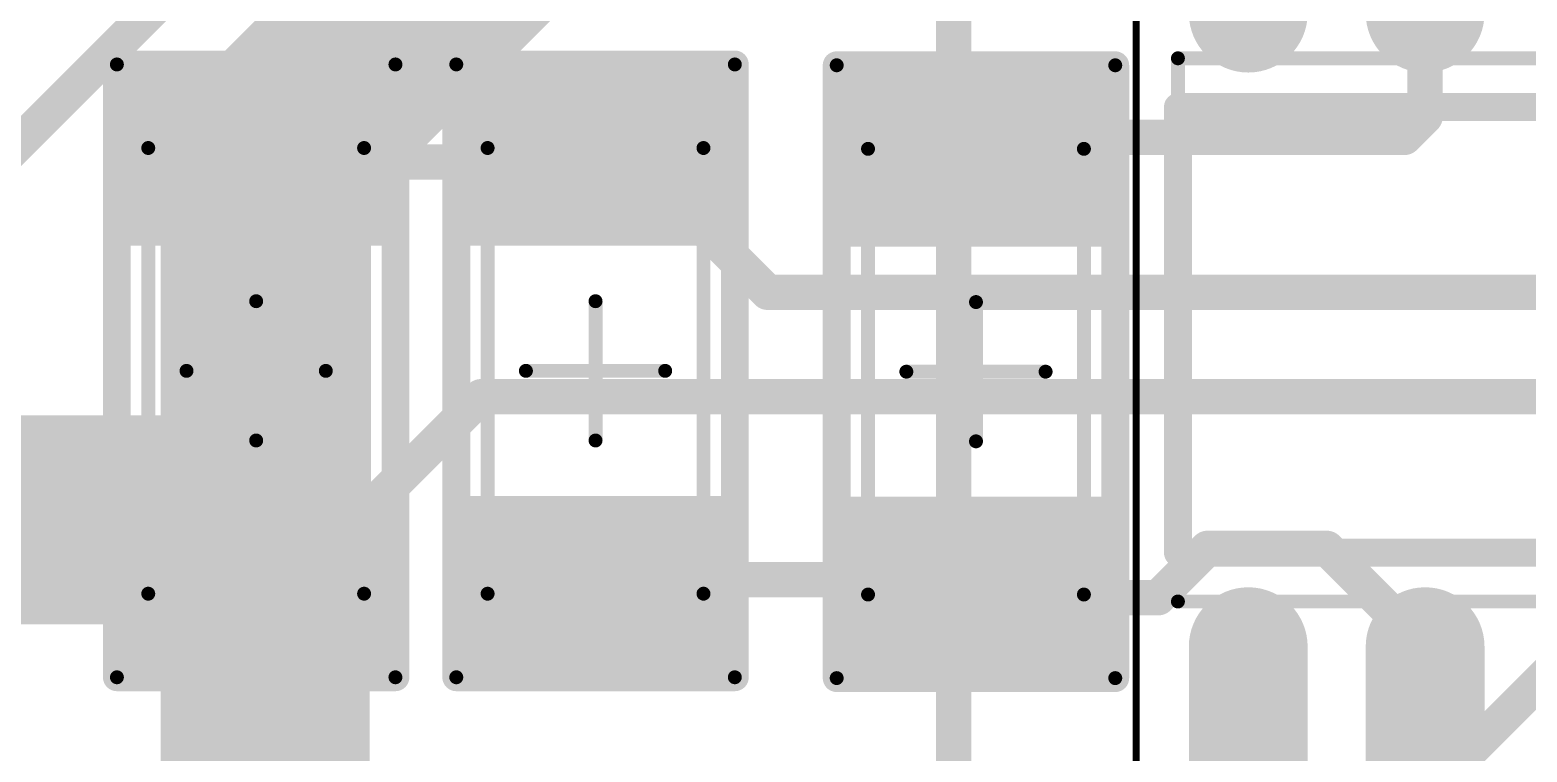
# Model space of a CAD drawing. Header units: inches. Extents: x 0 to 220, y 0 to 115.
# Drawn here: x 121.37 to 132.12, y 93.45 to 98.63 of the extents above; entities that cross this region are included whole.
import ezdxf

# ---------------------------------------------------------------- set-up
doc = ezdxf.new("R2010")
doc.units = ezdxf.units.IN
for name, color, linetype in [('Bottom Layer- Bottom', 5, 'Continuous'), ('Mechanical 13', 56, 'Continuous'), ('Mechanical 15', 56, 'Continuous'), ('Top Layer- Top', 1, 'Continuous'), ('Top Overlay- Top Silk', 2, 'Continuous'), ('Top Paste- Top Paste', 8, 'Continuous'), ('Top Solder- Top Mask', 216, 'Continuous')]:
    doc.layers.add(name, color=color, linetype=linetype)

# ---------------------------------------------------------------- blocks, each defined once
blk = doc.blocks.new('1206_112')
at = {"layer": 'Top Layer- Top'}
for points in [[(-1.99999219, -0.80000475), (-1.99999219, 0.7999945899999997), (-0.9999916500000001, 0.7999945900000001), (-0.9999916499999998, -0.8000047499999998)], [(0.9999916500000001, -0.7999945900000001), (0.9999916499999998, 0.8000047499999998), (1.99999219, 0.80000475), (1.99999219, -0.7999945899999997)]]:
    blk.add_hatch(color=7, dxfattribs=at).paths.add_polyline_path(points)
at = {"layer": 'Top Paste- Top Paste'}
for points in [[(-1.99999219, -0.80000475), (-1.99999219, 0.7999945899999997), (-0.9999916500000001, 0.7999945900000001), (-0.9999916499999998, -0.8000047499999998)], [(0.9999916500000001, -0.7999945900000001), (0.9999916499999998, 0.8000047499999998), (1.99999219, 0.80000475), (1.99999219, -0.7999945899999997)]]:
    blk.add_hatch(color=7, dxfattribs=at).paths.add_polyline_path(points)
at = {"layer": 'Top Solder- Top Mask'}
for points in [[(-2.10159219, -0.9016047500000002), (-2.10159219, 0.9015945899999999), (-0.8983916500000001, 0.90159459), (-0.8983916499999998, -0.9016047499999997)], [(0.8983916500000001, -0.90159459), (0.8983916499999998, 0.9016047499999997), (2.10159219, 0.9016047500000002), (2.10159219, -0.9015945899999999)]]:
    blk.add_hatch(color=7, dxfattribs=at).paths.add_polyline_path(points)
at = {"layer": 'Mechanical 13'}
for points in [[(-1.60000442, -0.77499972, 0.0999998, 0.0999998, 0), (-1.5999968, 0.77499972, 0.0999998, 0.0999998, 0)], [(1.60000188, 0.77499718, 0.0999998, 0.0999998, 0), (-1.5999968, 0.77499972, 0.0999998, 0.0999998, 0)], [(1.59999426, -0.77499972, 0.0999998, 0.0999998, 0), (1.60000188, 0.77499718, 0.0999998, 0.0999998, 0)], [(1.59999426, -0.77499972, 0.0999998, 0.0999998, 0), (-1.60000442, -0.77499972, 0.0999998, 0.0999998, 0)]]:
    blk.add_lwpolyline(points, format="xyseb", dxfattribs=at)
for points in [[(-1.62499548, 0.77499972, 0.0499999, 0.0499999, 1), (-1.57499812, 0.77499972, 0.0499999, 0.0499999, 1)], [(-1.62499548, 0.77499972, 0.0499999, 0.0499999, 1), (-1.57499812, 0.77499972, 0.0499999, 0.0499999, 1)], [(1.5750032, 0.77499718, 0.0499999, 0.0499999, 1), (1.62500056, 0.77499718, 0.0499999, 0.0499999, 1)], [(1.5750032, 0.77499718, 0.0499999, 0.0499999, 1), (1.62500056, 0.77499718, 0.0499999, 0.0499999, 1)], [(-1.6250031, -0.77499972, 0.0499999, 0.0499999, 1), (-1.57500574, -0.77499972, 0.0499999, 0.0499999, 1)], [(-1.6250031, -0.77499972, 0.0499999, 0.0499999, 1), (-1.57500574, -0.77499972, 0.0499999, 0.0499999, 1)], [(1.57499558, -0.77499972, 0.0499999, 0.0499999, 1), (1.62499294, -0.77499972, 0.0499999, 0.0499999, 1)], [(1.57499558, -0.77499972, 0.0499999, 0.0499999, 1), (1.62499294, -0.77499972, 0.0499999, 0.0499999, 1)]]:
    blk.add_lwpolyline(points, format="xyseb", close=True, dxfattribs=at)
at = {"layer": 'Mechanical 15'}
for points in [[(-2.20000068, -1.00000054, 0.0999998, 0.0999998, 0), (-2.19999814, 0.999998, 0.0999998, 0.0999998, 0)], [(-2.19999814, 0.999998, 0.0999998, 0.0999998, 0), (2.20000068, 1.00000054, 0.0999998, 0.0999998, 0)], [(2.19999814, -0.999998, 0.0999998, 0.0999998, 0), (2.20000068, 1.00000054, 0.0999998, 0.0999998, 0)], [(0, -0.49999646, 0.0999998, 0.0999998, 0), (2.54e-06, 0.49999646, 0.0999998, 0.0999998, 0)], [(0.49999646, 0, 0.0999998, 0.0999998, 0), (-0.49999646, 2.54e-06, 0.0999998, 0.0999998, 0)], [(-2.20000068, -1.00000054, 0.0999998, 0.0999998, 0), (2.19999814, -0.999998, 0.0999998, 0.0999998, 0)]]:
    blk.add_lwpolyline(points, format="xyseb", dxfattribs=at)
for points in [[(-2.22499682, 0.999998, 0.0499999, 0.0499999, 1), (-2.17499946, 0.999998, 0.0499999, 0.0499999, 1)], [(-2.22499682, 0.999998, 0.0499999, 0.0499999, 1), (-2.17499946, 0.999998, 0.0499999, 0.0499999, 1)], [(2.175002, 1.00000054, 0.0499999, 0.0499999, 1), (2.22499936, 1.00000054, 0.0499999, 0.0499999, 1)], [(2.175002, 1.00000054, 0.0499999, 0.0499999, 1), (2.22499936, 1.00000054, 0.0499999, 0.0499999, 1)], [(-0.02499614, 0.49999646, 0.0499999, 0.0499999, 1), (0.02500122, 0.49999646, 0.0499999, 0.0499999, 1)], [(-0.5249951399999999, 2.54e-06, 0.0499999, 0.0499999, 1), (-0.47499778, 2.54e-06, 0.0499999, 0.0499999, 1)], [(0.47499778, 0, 0.0499999, 0.0499999, 1), (0.5249951399999999, 0, 0.0499999, 0.0499999, 1)], [(-0.02499868, -0.49999646, 0.0499999, 0.0499999, 1), (0.02499868, -0.49999646, 0.0499999, 0.0499999, 1)], [(-2.22499936, -1.00000054, 0.0499999, 0.0499999, 1), (-2.175002, -1.00000054, 0.0499999, 0.0499999, 1)], [(-2.22499936, -1.00000054, 0.0499999, 0.0499999, 1), (-2.175002, -1.00000054, 0.0499999, 0.0499999, 1)], [(2.17499946, -0.999998, 0.0499999, 0.0499999, 1), (2.22499682, -0.999998, 0.0499999, 0.0499999, 1)], [(2.17499946, -0.999998, 0.0499999, 0.0499999, 1), (2.22499682, -0.999998, 0.0499999, 0.0499999, 1)]]:
    blk.add_lwpolyline(points, format="xyseb", close=True, dxfattribs=at)
at = {"layer": 'Top Overlay- Top Silk'}
for points in [[(-2.20000068, -1.00000054, 0.1999996, 0.1999996, 0), (-2.19999814, 0.999998, 0.1999996, 0.1999996, 0)], [(-2.19999814, 0.999998, 0.1999996, 0.1999996, 0), (2.20000068, 1.00000054, 0.1999996, 0.1999996, 0)], [(2.19999814, -0.999998, 0.1999996, 0.1999996, 0), (2.20000068, 1.00000054, 0.1999996, 0.1999996, 0)], [(-2.20000068, -1.00000054, 0.1999996, 0.1999996, 0), (2.19999814, -0.999998, 0.1999996, 0.1999996, 0)]]:
    blk.add_lwpolyline(points, format="xyseb", dxfattribs=at)
for points in [[(-2.24999804, 0.999998, 0.0999998, 0.0999998, 1), (-2.14999824, 0.999998, 0.0999998, 0.0999998, 1)], [(-2.24999804, 0.999998, 0.0999998, 0.0999998, 1), (-2.14999824, 0.999998, 0.0999998, 0.0999998, 1)], [(2.15000078, 1.00000054, 0.0999998, 0.0999998, 1), (2.25000058, 1.00000054, 0.0999998, 0.0999998, 1)], [(2.15000078, 1.00000054, 0.0999998, 0.0999998, 1), (2.25000058, 1.00000054, 0.0999998, 0.0999998, 1)], [(-2.25000058, -1.00000054, 0.0999998, 0.0999998, 1), (-2.15000078, -1.00000054, 0.0999998, 0.0999998, 1)], [(-2.25000058, -1.00000054, 0.0999998, 0.0999998, 1), (-2.15000078, -1.00000054, 0.0999998, 0.0999998, 1)], [(2.14999824, -0.999998, 0.0999998, 0.0999998, 1), (2.24999804, -0.999998, 0.0999998, 0.0999998, 1)], [(2.14999824, -0.999998, 0.0999998, 0.0999998, 1), (2.24999804, -0.999998, 0.0999998, 0.0999998, 1)]]:
    blk.add_lwpolyline(points, format="xyseb", close=True, dxfattribs=at)
blk = doc.blocks.new('1206_113')
at = {"layer": 'Top Layer- Top'}
for points in [[(-1.99999981, -0.7999996699999999), (-1.99999981, 0.7999996699999999), (-0.9999992699999999, 0.7999996699999999), (-0.9999992699999999, -0.7999996699999999)], [(0.9999992699999999, -0.7999996699999999), (0.9999992699999999, 0.7999996699999999), (1.99999981, 0.7999996699999999), (1.99999981, -0.7999996699999999)]]:
    blk.add_hatch(color=7, dxfattribs=at).paths.add_polyline_path(points)
at = {"layer": 'Top Paste- Top Paste'}
for points in [[(-1.99999981, -0.7999996699999999), (-1.99999981, 0.7999996699999999), (-0.9999992699999999, 0.7999996699999999), (-0.9999992699999999, -0.7999996699999999)], [(0.9999992699999999, -0.7999996699999999), (0.9999992699999999, 0.7999996699999999), (1.99999981, 0.7999996699999999), (1.99999981, -0.7999996699999999)]]:
    blk.add_hatch(color=7, dxfattribs=at).paths.add_polyline_path(points)
at = {"layer": 'Top Solder- Top Mask'}
for points in [[(-2.10159981, -0.90159967), (-2.10159981, 0.90159967), (-0.89839927, 0.90159967), (-0.89839927, -0.90159967)], [(0.89839927, -0.90159967), (0.89839927, 0.90159967), (2.10159981, 0.90159967), (2.10159981, -0.90159967)]]:
    blk.add_hatch(color=7, dxfattribs=at).paths.add_polyline_path(points)
at = {"layer": 'Mechanical 13'}
for points in [[(-1.60000188, 0.77499972, 0.0999998, 0.0999998, 0), (-1.60000188, -0.77499972, 0.0999998, 0.0999998, 0)], [(-1.60000188, 0.77499972, 0.0999998, 0.0999998, 0), (1.59999934, 0.77499972, 0.0999998, 0.0999998, 0)], [(1.59999934, 0.77499972, 0.0999998, 0.0999998, 0), (1.59999934, -0.77499972, 0.0999998, 0.0999998, 0)], [(-1.60000188, -0.77499972, 0.0999998, 0.0999998, 0), (1.59999934, -0.77499972, 0.0999998, 0.0999998, 0)]]:
    blk.add_lwpolyline(points, format="xyseb", dxfattribs=at)
for points in [[(-1.62500056, 0.77499972, 0.0499999, 0.0499999, 1), (-1.5750032, 0.77499972, 0.0499999, 0.0499999, 1)], [(-1.62500056, 0.77499972, 0.0499999, 0.0499999, 1), (-1.5750032, 0.77499972, 0.0499999, 0.0499999, 1)], [(1.57500066, 0.77499972, 0.0499999, 0.0499999, 1), (1.62499802, 0.77499972, 0.0499999, 0.0499999, 1)], [(1.57500066, 0.77499972, 0.0499999, 0.0499999, 1), (1.62499802, 0.77499972, 0.0499999, 0.0499999, 1)], [(-1.62500056, -0.77499972, 0.0499999, 0.0499999, 1), (-1.5750032, -0.77499972, 0.0499999, 0.0499999, 1)], [(-1.62500056, -0.77499972, 0.0499999, 0.0499999, 1), (-1.5750032, -0.77499972, 0.0499999, 0.0499999, 1)], [(1.57500066, -0.77499972, 0.0499999, 0.0499999, 1), (1.62499802, -0.77499972, 0.0499999, 0.0499999, 1)], [(1.57500066, -0.77499972, 0.0499999, 0.0499999, 1), (1.62499802, -0.77499972, 0.0499999, 0.0499999, 1)]]:
    blk.add_lwpolyline(points, format="xyseb", close=True, dxfattribs=at)
at = {"layer": 'Mechanical 15'}
for points in [[(-2.20000068, 1.00000054, 0.0999998, 0.0999998, 0), (2.20000068, 1.00000054, 0.0999998, 0.0999998, 0)], [(-2.20000068, 1.00000054, 0.0999998, 0.0999998, 0), (-2.20000068, -1.00000054, 0.0999998, 0.0999998, 0)], [(2.20000068, 1.00000054, 0.0999998, 0.0999998, 0), (2.20000068, -1.00000054, 0.0999998, 0.0999998, 0)], [(0, 0.499999, 0.0999998, 0.0999998, 0), (0, -0.50000154, 0.0999998, 0.0999998, 0)], [(-0.499999, 0, 0.0999998, 0.0999998, 0), (0.50000154, 0, 0.0999998, 0.0999998, 0)], [(-2.20000068, -1.00000054, 0.0999998, 0.0999998, 0), (2.20000068, -1.00000054, 0.0999998, 0.0999998, 0)]]:
    blk.add_lwpolyline(points, format="xyseb", dxfattribs=at)
for points in [[(-2.22499936, 1.00000054, 0.0499999, 0.0499999, 1), (-2.175002, 1.00000054, 0.0499999, 0.0499999, 1)], [(-2.22499936, 1.00000054, 0.0499999, 0.0499999, 1), (-2.175002, 1.00000054, 0.0499999, 0.0499999, 1)], [(2.175002, 1.00000054, 0.0499999, 0.0499999, 1), (2.22499936, 1.00000054, 0.0499999, 0.0499999, 1)], [(2.175002, 1.00000054, 0.0499999, 0.0499999, 1), (2.22499936, 1.00000054, 0.0499999, 0.0499999, 1)], [(-0.02499868, 0.499999, 0.0499999, 0.0499999, 1), (0.02499868, 0.499999, 0.0499999, 0.0499999, 1)], [(-0.5249976799999999, 0, 0.0499999, 0.0499999, 1), (-0.47500032, 0, 0.0499999, 0.0499999, 1)], [(0.47500286, 0, 0.0499999, 0.0499999, 1), (0.52500022, 0, 0.0499999, 0.0499999, 1)], [(-0.02499868, -0.50000154, 0.0499999, 0.0499999, 1), (0.02499868, -0.50000154, 0.0499999, 0.0499999, 1)], [(-2.22499936, -1.00000054, 0.0499999, 0.0499999, 1), (-2.175002, -1.00000054, 0.0499999, 0.0499999, 1)], [(-2.22499936, -1.00000054, 0.0499999, 0.0499999, 1), (-2.175002, -1.00000054, 0.0499999, 0.0499999, 1)], [(2.175002, -1.00000054, 0.0499999, 0.0499999, 1), (2.22499936, -1.00000054, 0.0499999, 0.0499999, 1)], [(2.175002, -1.00000054, 0.0499999, 0.0499999, 1), (2.22499936, -1.00000054, 0.0499999, 0.0499999, 1)]]:
    blk.add_lwpolyline(points, format="xyseb", close=True, dxfattribs=at)
at = {"layer": 'Top Overlay- Top Silk'}
for points in [[(-2.20000068, 1.00000054, 0.1999996, 0.1999996, 0), (-2.20000068, -1.00000054, 0.1999996, 0.1999996, 0)], [(-2.20000068, 1.00000054, 0.1999996, 0.1999996, 0), (2.20000068, 1.00000054, 0.1999996, 0.1999996, 0)], [(2.20000068, 1.00000054, 0.1999996, 0.1999996, 0), (2.20000068, -1.00000054, 0.1999996, 0.1999996, 0)], [(-2.20000068, -1.00000054, 0.1999996, 0.1999996, 0), (2.20000068, -1.00000054, 0.1999996, 0.1999996, 0)]]:
    blk.add_lwpolyline(points, format="xyseb", dxfattribs=at)
for points in [[(-2.25000058, 1.00000054, 0.0999998, 0.0999998, 1), (-2.15000078, 1.00000054, 0.0999998, 0.0999998, 1)], [(-2.25000058, 1.00000054, 0.0999998, 0.0999998, 1), (-2.15000078, 1.00000054, 0.0999998, 0.0999998, 1)], [(2.15000078, 1.00000054, 0.0999998, 0.0999998, 1), (2.25000058, 1.00000054, 0.0999998, 0.0999998, 1)], [(2.15000078, 1.00000054, 0.0999998, 0.0999998, 1), (2.25000058, 1.00000054, 0.0999998, 0.0999998, 1)], [(-2.25000058, -1.00000054, 0.0999998, 0.0999998, 1), (-2.15000078, -1.00000054, 0.0999998, 0.0999998, 1)], [(-2.25000058, -1.00000054, 0.0999998, 0.0999998, 1), (-2.15000078, -1.00000054, 0.0999998, 0.0999998, 1)], [(2.15000078, -1.00000054, 0.0999998, 0.0999998, 1), (2.25000058, -1.00000054, 0.0999998, 0.0999998, 1)], [(2.15000078, -1.00000054, 0.0999998, 0.0999998, 1), (2.25000058, -1.00000054, 0.0999998, 0.0999998, 1)]]:
    blk.add_lwpolyline(points, format="xyseb", close=True, dxfattribs=at)
blk = doc.blocks.new('1206_114')
at = {"layer": 'Top Layer- Top'}
for points in [[(-1.99999219, -0.80000475), (-1.99999219, 0.7999945899999997), (-0.9999916500000001, 0.7999945900000001), (-0.9999916499999998, -0.8000047499999998)], [(0.9999916500000001, -0.7999945900000001), (0.9999916499999998, 0.8000047499999998), (1.99999219, 0.80000475), (1.99999219, -0.7999945899999997)]]:
    blk.add_hatch(color=7, dxfattribs=at).paths.add_polyline_path(points)
at = {"layer": 'Top Paste- Top Paste'}
for points in [[(-1.99999219, -0.80000475), (-1.99999219, 0.7999945899999997), (-0.9999916500000001, 0.7999945900000001), (-0.9999916499999998, -0.8000047499999998)], [(0.9999916500000001, -0.7999945900000001), (0.9999916499999998, 0.8000047499999998), (1.99999219, 0.80000475), (1.99999219, -0.7999945899999997)]]:
    blk.add_hatch(color=7, dxfattribs=at).paths.add_polyline_path(points)
at = {"layer": 'Top Solder- Top Mask'}
for points in [[(-2.10159219, -0.9016047500000002), (-2.10159219, 0.9015945899999999), (-0.8983916500000001, 0.90159459), (-0.8983916499999998, -0.9016047499999997)], [(0.8983916500000001, -0.90159459), (0.8983916499999998, 0.9016047499999997), (2.10159219, 0.9016047500000002), (2.10159219, -0.9015945899999999)]]:
    blk.add_hatch(color=7, dxfattribs=at).paths.add_polyline_path(points)
at = {"layer": 'Mechanical 13'}
for points in [[(-1.60000442, -0.77499972, 0.0999998, 0.0999998, 0), (-1.5999968, 0.77499972, 0.0999998, 0.0999998, 0)], [(1.60000188, 0.77499718, 0.0999998, 0.0999998, 0), (-1.5999968, 0.77499972, 0.0999998, 0.0999998, 0)], [(1.59999426, -0.77499972, 0.0999998, 0.0999998, 0), (1.60000188, 0.77499718, 0.0999998, 0.0999998, 0)], [(1.59999426, -0.77499972, 0.0999998, 0.0999998, 0), (-1.60000442, -0.77499972, 0.0999998, 0.0999998, 0)]]:
    blk.add_lwpolyline(points, format="xyseb", dxfattribs=at)
for points in [[(-1.62499548, 0.77499972, 0.0499999, 0.0499999, 1), (-1.57499812, 0.77499972, 0.0499999, 0.0499999, 1)], [(-1.62499548, 0.77499972, 0.0499999, 0.0499999, 1), (-1.57499812, 0.77499972, 0.0499999, 0.0499999, 1)], [(1.5750032, 0.77499718, 0.0499999, 0.0499999, 1), (1.62500056, 0.77499718, 0.0499999, 0.0499999, 1)], [(1.5750032, 0.77499718, 0.0499999, 0.0499999, 1), (1.62500056, 0.77499718, 0.0499999, 0.0499999, 1)], [(-1.6250031, -0.77499972, 0.0499999, 0.0499999, 1), (-1.57500574, -0.77499972, 0.0499999, 0.0499999, 1)], [(-1.6250031, -0.77499972, 0.0499999, 0.0499999, 1), (-1.57500574, -0.77499972, 0.0499999, 0.0499999, 1)], [(1.57499558, -0.77499972, 0.0499999, 0.0499999, 1), (1.62499294, -0.77499972, 0.0499999, 0.0499999, 1)], [(1.57499558, -0.77499972, 0.0499999, 0.0499999, 1), (1.62499294, -0.77499972, 0.0499999, 0.0499999, 1)]]:
    blk.add_lwpolyline(points, format="xyseb", close=True, dxfattribs=at)
at = {"layer": 'Mechanical 15'}
for points in [[(-2.20000068, -1.00000054, 0.0999998, 0.0999998, 0), (-2.19999814, 0.999998, 0.0999998, 0.0999998, 0)], [(-2.19999814, 0.999998, 0.0999998, 0.0999998, 0), (2.20000068, 1.00000054, 0.0999998, 0.0999998, 0)], [(2.19999814, -0.999998, 0.0999998, 0.0999998, 0), (2.20000068, 1.00000054, 0.0999998, 0.0999998, 0)], [(0, -0.49999646, 0.0999998, 0.0999998, 0), (2.54e-06, 0.49999646, 0.0999998, 0.0999998, 0)], [(0.49999646, 0, 0.0999998, 0.0999998, 0), (-0.49999646, 2.54e-06, 0.0999998, 0.0999998, 0)], [(-2.20000068, -1.00000054, 0.0999998, 0.0999998, 0), (2.19999814, -0.999998, 0.0999998, 0.0999998, 0)]]:
    blk.add_lwpolyline(points, format="xyseb", dxfattribs=at)
for points in [[(-2.22499682, 0.999998, 0.0499999, 0.0499999, 1), (-2.17499946, 0.999998, 0.0499999, 0.0499999, 1)], [(-2.22499682, 0.999998, 0.0499999, 0.0499999, 1), (-2.17499946, 0.999998, 0.0499999, 0.0499999, 1)], [(2.175002, 1.00000054, 0.0499999, 0.0499999, 1), (2.22499936, 1.00000054, 0.0499999, 0.0499999, 1)], [(2.175002, 1.00000054, 0.0499999, 0.0499999, 1), (2.22499936, 1.00000054, 0.0499999, 0.0499999, 1)], [(-0.02499614, 0.49999646, 0.0499999, 0.0499999, 1), (0.02500122, 0.49999646, 0.0499999, 0.0499999, 1)], [(-0.5249951399999999, 2.54e-06, 0.0499999, 0.0499999, 1), (-0.47499778, 2.54e-06, 0.0499999, 0.0499999, 1)], [(0.47499778, 0, 0.0499999, 0.0499999, 1), (0.5249951399999999, 0, 0.0499999, 0.0499999, 1)], [(-0.02499868, -0.49999646, 0.0499999, 0.0499999, 1), (0.02499868, -0.49999646, 0.0499999, 0.0499999, 1)], [(-2.22499936, -1.00000054, 0.0499999, 0.0499999, 1), (-2.175002, -1.00000054, 0.0499999, 0.0499999, 1)], [(-2.22499936, -1.00000054, 0.0499999, 0.0499999, 1), (-2.175002, -1.00000054, 0.0499999, 0.0499999, 1)], [(2.17499946, -0.999998, 0.0499999, 0.0499999, 1), (2.22499682, -0.999998, 0.0499999, 0.0499999, 1)], [(2.17499946, -0.999998, 0.0499999, 0.0499999, 1), (2.22499682, -0.999998, 0.0499999, 0.0499999, 1)]]:
    blk.add_lwpolyline(points, format="xyseb", close=True, dxfattribs=at)
at = {"layer": 'Top Overlay- Top Silk'}
for points in [[(-2.20000068, -1.00000054, 0.1999996, 0.1999996, 0), (-2.19999814, 0.999998, 0.1999996, 0.1999996, 0)], [(-2.19999814, 0.999998, 0.1999996, 0.1999996, 0), (2.20000068, 1.00000054, 0.1999996, 0.1999996, 0)], [(2.19999814, -0.999998, 0.1999996, 0.1999996, 0), (2.20000068, 1.00000054, 0.1999996, 0.1999996, 0)], [(-2.20000068, -1.00000054, 0.1999996, 0.1999996, 0), (2.19999814, -0.999998, 0.1999996, 0.1999996, 0)]]:
    blk.add_lwpolyline(points, format="xyseb", dxfattribs=at)
for points in [[(-2.24999804, 0.999998, 0.0999998, 0.0999998, 1), (-2.14999824, 0.999998, 0.0999998, 0.0999998, 1)], [(-2.24999804, 0.999998, 0.0999998, 0.0999998, 1), (-2.14999824, 0.999998, 0.0999998, 0.0999998, 1)], [(2.15000078, 1.00000054, 0.0999998, 0.0999998, 1), (2.25000058, 1.00000054, 0.0999998, 0.0999998, 1)], [(2.15000078, 1.00000054, 0.0999998, 0.0999998, 1), (2.25000058, 1.00000054, 0.0999998, 0.0999998, 1)], [(-2.25000058, -1.00000054, 0.0999998, 0.0999998, 1), (-2.15000078, -1.00000054, 0.0999998, 0.0999998, 1)], [(-2.25000058, -1.00000054, 0.0999998, 0.0999998, 1), (-2.15000078, -1.00000054, 0.0999998, 0.0999998, 1)], [(2.14999824, -0.999998, 0.0999998, 0.0999998, 1), (2.24999804, -0.999998, 0.0999998, 0.0999998, 1)], [(2.14999824, -0.999998, 0.0999998, 0.0999998, 1), (2.24999804, -0.999998, 0.0999998, 0.0999998, 1)]]:
    blk.add_lwpolyline(points, format="xyseb", close=True, dxfattribs=at)
blk = doc.blocks.new('16_SOIC_162')
at = {"layer": 'Top Layer- Top'}
blk.add_hatch(color=7, dxfattribs=at).paths.add_polyline_path([(-3.47450156, 4.770000619999999), (-1.9495008, 4.770000619999999), (-1.9495008, 4.11999938), (-3.47450156, 4.11999938)])
h = blk.add_hatch(color=7, dxfattribs=at)
edge = h.paths.add_edge_path()
edge.add_arc((2.27450142, 4.444999999999999), 0.32500062, 90, 270)
edge.add_line((2.27450142, 4.11999938), (3.14950094, 4.11999938))
edge.add_arc((3.14950094, 4.444999999999999), 0.32500062, 270, 450)
edge.add_line((3.14950094, 4.770000619999999), (2.27450142, 4.770000619999999))
h = blk.add_hatch(color=7, dxfattribs=at)
edge = h.paths.add_edge_path()
edge.add_arc((-3.14950348, 3.175), 0.32500062, 90, 270)
edge.add_line((-3.14950348, 2.84999938), (-2.27450396, 2.84999938))
edge.add_arc((-2.27450396, 3.175), 0.32500062, 270, 450)
edge.add_line((-2.27450396, 3.50000062), (-3.14950348, 3.50000062))
h = blk.add_hatch(color=7, dxfattribs=at)
edge = h.paths.add_edge_path()
edge.add_arc((2.27449634, 3.17499746), 0.32500062, 90, 270)
edge.add_line((2.27449634, 2.84999684), (3.14949586, 2.84999684))
edge.add_arc((3.14949586, 3.17499746), 0.32500062, 270, 450)
edge.add_line((3.14949586, 3.49999808), (2.27449634, 3.49999808))
h = blk.add_hatch(color=7, dxfattribs=at)
edge = h.paths.add_edge_path()
edge.add_arc((-3.14949586, 1.90500254), 0.32500062, 90, 270)
edge.add_line((-3.14949586, 1.58000192), (-2.27449634, 1.58000192))
edge.add_arc((-2.27449634, 1.90500254), 0.32500062, 270, 450)
edge.add_line((-2.27449634, 2.23000316), (-3.14949586, 2.23000316))
h = blk.add_hatch(color=7, dxfattribs=at)
edge = h.paths.add_edge_path()
edge.add_arc((2.27449888, 1.90498476), 0.32500062, 90, 270)
edge.add_line((2.27449888, 1.57998414), (3.1494984, 1.57998414))
edge.add_arc((3.1494984, 1.90498476), 0.32500062, 270, 450)
edge.add_line((3.1494984, 2.22998538), (2.27449888, 2.22998538))
h = blk.add_hatch(color=7, dxfattribs=at)
edge = h.paths.add_edge_path()
edge.add_arc((-3.14950094, 0.635), 0.32500062, 90, 270)
edge.add_line((-3.14950094, 0.30999938), (-2.27450142, 0.30999938))
edge.add_arc((-2.27450142, 0.635), 0.32500062, 270, 450)
edge.add_line((-2.27450142, 0.9600006199999999), (-3.14950094, 0.9600006199999999))
h = blk.add_hatch(color=7, dxfattribs=at)
edge = h.paths.add_edge_path()
edge.add_arc((2.27450142, 0.635), 0.32500062, 90, 270)
edge.add_line((2.27450142, 0.30999938), (3.14950094, 0.30999938))
edge.add_arc((3.14950094, 0.635), 0.32500062, 270, 450)
edge.add_line((3.14950094, 0.9600006199999999), (2.27450142, 0.9600006199999999))
h = blk.add_hatch(color=7, dxfattribs=at)
edge = h.paths.add_edge_path()
edge.add_arc((-3.14950094, -0.635), 0.32500062, 90, 270)
edge.add_line((-3.14950094, -0.9600006199999999), (-2.27450142, -0.9600006199999999))
edge.add_arc((-2.27450142, -0.635), 0.32500062, 270, 450)
edge.add_line((-2.27450142, -0.30999938), (-3.14950094, -0.30999938))
h = blk.add_hatch(color=7, dxfattribs=at)
edge = h.paths.add_edge_path()
edge.add_arc((2.27450142, -0.635), 0.32500062, 90, 270)
edge.add_line((2.27450142, -0.9600006199999999), (3.14950094, -0.9600006199999999))
edge.add_arc((3.14950094, -0.635), 0.32500062, 270, 450)
edge.add_line((3.14950094, -0.30999938), (2.27450142, -0.30999938))
h = blk.add_hatch(color=7, dxfattribs=at)
edge = h.paths.add_edge_path()
edge.add_arc((-3.1494984, -1.90498476), 0.32500062, 90, 270)
edge.add_line((-3.1494984, -2.22998538), (-2.27449888, -2.22998538))
edge.add_arc((-2.27449888, -1.90498476), 0.32500062, 270, 450)
edge.add_line((-2.27449888, -1.57998414), (-3.1494984, -1.57998414))
h = blk.add_hatch(color=7, dxfattribs=at)
edge = h.paths.add_edge_path()
edge.add_arc((2.27449634, -1.90500254), 0.32500062, 90, 270)
edge.add_line((2.27449634, -2.23000316), (3.14949586, -2.23000316))
edge.add_arc((3.14949586, -1.90500254), 0.32500062, 270, 450)
edge.add_line((3.14949586, -1.58000192), (2.27449634, -1.58000192))
h = blk.add_hatch(color=7, dxfattribs=at)
edge = h.paths.add_edge_path()
edge.add_arc((-3.14949586, -3.17499746), 0.32500062, 90, 270)
edge.add_line((-3.14949586, -3.49999808), (-2.27449634, -3.49999808))
edge.add_arc((-2.27449634, -3.17499746), 0.32500062, 270, 450)
edge.add_line((-2.27449634, -2.84999684), (-3.14949586, -2.84999684))
h = blk.add_hatch(color=7, dxfattribs=at)
edge = h.paths.add_edge_path()
edge.add_arc((2.27450396, -3.175), 0.32500062, 90, 270)
edge.add_line((2.27450396, -3.50000062), (3.14950348, -3.50000062))
edge.add_arc((3.14950348, -3.175), 0.32500062, 270, 450)
edge.add_line((3.14950348, -2.84999938), (2.27450396, -2.84999938))
h = blk.add_hatch(color=7, dxfattribs=at)
edge = h.paths.add_edge_path()
edge.add_arc((-3.14950094, -4.444999999999999), 0.32500062, 90, 270)
edge.add_line((-3.14950094, -4.770000619999999), (-2.27450142, -4.770000619999999))
edge.add_arc((-2.27450142, -4.444999999999999), 0.32500062, 270, 450)
edge.add_line((-2.27450142, -4.11999938), (-3.14950094, -4.11999938))
h = blk.add_hatch(color=7, dxfattribs=at)
edge = h.paths.add_edge_path()
edge.add_arc((2.27450142, -4.444999999999999), 0.32500062, 90, 270)
edge.add_line((2.27450142, -4.770000619999999), (3.14950094, -4.770000619999999))
edge.add_arc((3.14950094, -4.444999999999999), 0.32500062, 270, 450)
edge.add_line((3.14950094, -4.11999938), (2.27450142, -4.11999938))
at = {"layer": 'Top Overlay- Top Silk'}
blk.add_hatch(color=2, dxfattribs=at).paths.add_polyline_path([(-1.56003498, 4.85997758), (-1.56001466, 4.13999934), (-0.8399907, 4.86000806)])
at = {"layer": 'Top Paste- Top Paste'}
blk.add_hatch(color=7, dxfattribs=at).paths.add_polyline_path([(-3.47450156, 4.770000619999999), (-1.9495008, 4.770000619999999), (-1.9495008, 4.11999938), (-3.47450156, 4.11999938)])
h = blk.add_hatch(color=7, dxfattribs=at)
edge = h.paths.add_edge_path()
edge.add_arc((2.27450142, 4.444999999999999), 0.32500062, 90, 270)
edge.add_line((2.27450142, 4.11999938), (3.14950094, 4.11999938))
edge.add_arc((3.14950094, 4.444999999999999), 0.32500062, 270, 450)
edge.add_line((3.14950094, 4.770000619999999), (2.27450142, 4.770000619999999))
h = blk.add_hatch(color=7, dxfattribs=at)
edge = h.paths.add_edge_path()
edge.add_arc((-3.14950348, 3.175), 0.32500062, 90, 270)
edge.add_line((-3.14950348, 2.84999938), (-2.27450396, 2.84999938))
edge.add_arc((-2.27450396, 3.175), 0.32500062, 270, 450)
edge.add_line((-2.27450396, 3.50000062), (-3.14950348, 3.50000062))
h = blk.add_hatch(color=7, dxfattribs=at)
edge = h.paths.add_edge_path()
edge.add_arc((2.27449634, 3.17499746), 0.32500062, 90, 270)
edge.add_line((2.27449634, 2.84999684), (3.14949586, 2.84999684))
edge.add_arc((3.14949586, 3.17499746), 0.32500062, 270, 450)
edge.add_line((3.14949586, 3.49999808), (2.27449634, 3.49999808))
h = blk.add_hatch(color=7, dxfattribs=at)
edge = h.paths.add_edge_path()
edge.add_arc((-3.14949586, 1.90500254), 0.32500062, 90, 270)
edge.add_line((-3.14949586, 1.58000192), (-2.27449634, 1.58000192))
edge.add_arc((-2.27449634, 1.90500254), 0.32500062, 270, 450)
edge.add_line((-2.27449634, 2.23000316), (-3.14949586, 2.23000316))
h = blk.add_hatch(color=7, dxfattribs=at)
edge = h.paths.add_edge_path()
edge.add_arc((2.27449888, 1.90498476), 0.32500062, 90, 270)
edge.add_line((2.27449888, 1.57998414), (3.1494984, 1.57998414))
edge.add_arc((3.1494984, 1.90498476), 0.32500062, 270, 450)
edge.add_line((3.1494984, 2.22998538), (2.27449888, 2.22998538))
h = blk.add_hatch(color=7, dxfattribs=at)
edge = h.paths.add_edge_path()
edge.add_arc((-3.14950094, 0.635), 0.32500062, 90, 270)
edge.add_line((-3.14950094, 0.30999938), (-2.27450142, 0.30999938))
edge.add_arc((-2.27450142, 0.635), 0.32500062, 270, 450)
edge.add_line((-2.27450142, 0.9600006199999999), (-3.14950094, 0.9600006199999999))
h = blk.add_hatch(color=7, dxfattribs=at)
edge = h.paths.add_edge_path()
edge.add_arc((2.27450142, 0.635), 0.32500062, 90, 270)
edge.add_line((2.27450142, 0.30999938), (3.14950094, 0.30999938))
edge.add_arc((3.14950094, 0.635), 0.32500062, 270, 450)
edge.add_line((3.14950094, 0.9600006199999999), (2.27450142, 0.9600006199999999))
h = blk.add_hatch(color=7, dxfattribs=at)
edge = h.paths.add_edge_path()
edge.add_arc((-3.14950094, -0.635), 0.32500062, 90, 270)
edge.add_line((-3.14950094, -0.9600006199999999), (-2.27450142, -0.9600006199999999))
edge.add_arc((-2.27450142, -0.635), 0.32500062, 270, 450)
edge.add_line((-2.27450142, -0.30999938), (-3.14950094, -0.30999938))
h = blk.add_hatch(color=7, dxfattribs=at)
edge = h.paths.add_edge_path()
edge.add_arc((2.27450142, -0.635), 0.32500062, 90, 270)
edge.add_line((2.27450142, -0.9600006199999999), (3.14950094, -0.9600006199999999))
edge.add_arc((3.14950094, -0.635), 0.32500062, 270, 450)
edge.add_line((3.14950094, -0.30999938), (2.27450142, -0.30999938))
h = blk.add_hatch(color=7, dxfattribs=at)
edge = h.paths.add_edge_path()
edge.add_arc((-3.1494984, -1.90498476), 0.32500062, 90, 270)
edge.add_line((-3.1494984, -2.22998538), (-2.27449888, -2.22998538))
edge.add_arc((-2.27449888, -1.90498476), 0.32500062, 270, 450)
edge.add_line((-2.27449888, -1.57998414), (-3.1494984, -1.57998414))
h = blk.add_hatch(color=7, dxfattribs=at)
edge = h.paths.add_edge_path()
edge.add_arc((2.27449634, -1.90500254), 0.32500062, 90, 270)
edge.add_line((2.27449634, -2.23000316), (3.14949586, -2.23000316))
edge.add_arc((3.14949586, -1.90500254), 0.32500062, 270, 450)
edge.add_line((3.14949586, -1.58000192), (2.27449634, -1.58000192))
h = blk.add_hatch(color=7, dxfattribs=at)
edge = h.paths.add_edge_path()
edge.add_arc((-3.14949586, -3.17499746), 0.32500062, 90, 270)
edge.add_line((-3.14949586, -3.49999808), (-2.27449634, -3.49999808))
edge.add_arc((-2.27449634, -3.17499746), 0.32500062, 270, 450)
edge.add_line((-2.27449634, -2.84999684), (-3.14949586, -2.84999684))
h = blk.add_hatch(color=7, dxfattribs=at)
edge = h.paths.add_edge_path()
edge.add_arc((2.27450396, -3.175), 0.32500062, 90, 270)
edge.add_line((2.27450396, -3.50000062), (3.14950348, -3.50000062))
edge.add_arc((3.14950348, -3.175), 0.32500062, 270, 450)
edge.add_line((3.14950348, -2.84999938), (2.27450396, -2.84999938))
h = blk.add_hatch(color=7, dxfattribs=at)
edge = h.paths.add_edge_path()
edge.add_arc((-3.14950094, -4.444999999999999), 0.32500062, 90, 270)
edge.add_line((-3.14950094, -4.770000619999999), (-2.27450142, -4.770000619999999))
edge.add_arc((-2.27450142, -4.444999999999999), 0.32500062, 270, 450)
edge.add_line((-2.27450142, -4.11999938), (-3.14950094, -4.11999938))
h = blk.add_hatch(color=7, dxfattribs=at)
edge = h.paths.add_edge_path()
edge.add_arc((2.27450142, -4.444999999999999), 0.32500062, 90, 270)
edge.add_line((2.27450142, -4.770000619999999), (3.14950094, -4.770000619999999))
edge.add_arc((3.14950094, -4.444999999999999), 0.32500062, 270, 450)
edge.add_line((3.14950094, -4.11999938), (2.27450142, -4.11999938))
at = {"layer": 'Top Solder- Top Mask'}
blk.add_hatch(color=7, dxfattribs=at).paths.add_polyline_path([(-3.57610156, 4.87160062), (-1.8479008, 4.87160062), (-1.8479008, 4.01839938), (-3.57610156, 4.01839938)])
h = blk.add_hatch(color=7, dxfattribs=at)
edge = h.paths.add_edge_path()
edge.add_arc((2.27450142, 4.444999999999999), 0.4266006199999999, 90, 270)
edge.add_line((2.27450142, 4.01839938), (3.14950094, 4.01839938))
edge.add_arc((3.14950094, 4.444999999999999), 0.4266006199999999, 270, 450)
edge.add_line((3.14950094, 4.87160062), (2.27450142, 4.87160062))
h = blk.add_hatch(color=7, dxfattribs=at)
edge = h.paths.add_edge_path()
edge.add_arc((-3.14950348, 3.175), 0.4266006199999999, 90, 270)
edge.add_line((-3.14950348, 2.74839938), (-2.27450396, 2.74839938))
edge.add_arc((-2.27450396, 3.175), 0.4266006199999999, 270, 450)
edge.add_line((-2.27450396, 3.60160062), (-3.14950348, 3.60160062))
h = blk.add_hatch(color=7, dxfattribs=at)
edge = h.paths.add_edge_path()
edge.add_arc((2.27449634, 3.17499746), 0.4266006199999999, 90, 270)
edge.add_line((2.27449634, 2.74839684), (3.14949586, 2.74839684))
edge.add_arc((3.14949586, 3.17499746), 0.4266006199999999, 270, 450)
edge.add_line((3.14949586, 3.60159808), (2.27449634, 3.60159808))
h = blk.add_hatch(color=7, dxfattribs=at)
edge = h.paths.add_edge_path()
edge.add_arc((-3.14949586, 1.90500254), 0.4266006199999999, 90, 270)
edge.add_line((-3.14949586, 1.47840192), (-2.27449634, 1.47840192))
edge.add_arc((-2.27449634, 1.90500254), 0.4266006199999999, 270, 450)
edge.add_line((-2.27449634, 2.33160316), (-3.14949586, 2.33160316))
h = blk.add_hatch(color=7, dxfattribs=at)
edge = h.paths.add_edge_path()
edge.add_arc((2.27449888, 1.90498476), 0.4266006199999999, 90, 270)
edge.add_line((2.27449888, 1.47838414), (3.1494984, 1.47838414))
edge.add_arc((3.1494984, 1.90498476), 0.4266006199999999, 270, 450)
edge.add_line((3.1494984, 2.33158538), (2.27449888, 2.33158538))
h = blk.add_hatch(color=7, dxfattribs=at)
edge = h.paths.add_edge_path()
edge.add_arc((-3.14950094, 0.635), 0.4266006199999999, 90, 270)
edge.add_line((-3.14950094, 0.20839938), (-2.27450142, 0.20839938))
edge.add_arc((-2.27450142, 0.635), 0.4266006199999999, 270, 450)
edge.add_line((-2.27450142, 1.06160062), (-3.14950094, 1.06160062))
h = blk.add_hatch(color=7, dxfattribs=at)
edge = h.paths.add_edge_path()
edge.add_arc((2.27450142, 0.635), 0.4266006199999999, 90, 270)
edge.add_line((2.27450142, 0.20839938), (3.14950094, 0.20839938))
edge.add_arc((3.14950094, 0.635), 0.4266006199999999, 270, 450)
edge.add_line((3.14950094, 1.06160062), (2.27450142, 1.06160062))
h = blk.add_hatch(color=7, dxfattribs=at)
edge = h.paths.add_edge_path()
edge.add_arc((-3.14950094, -0.635), 0.4266006199999999, 90, 270)
edge.add_line((-3.14950094, -1.06160062), (-2.27450142, -1.06160062))
edge.add_arc((-2.27450142, -0.635), 0.4266006199999999, 270, 450)
edge.add_line((-2.27450142, -0.20839938), (-3.14950094, -0.20839938))
h = blk.add_hatch(color=7, dxfattribs=at)
edge = h.paths.add_edge_path()
edge.add_arc((2.27450142, -0.635), 0.4266006199999999, 90, 270)
edge.add_line((2.27450142, -1.06160062), (3.14950094, -1.06160062))
edge.add_arc((3.14950094, -0.635), 0.4266006199999999, 270, 450)
edge.add_line((3.14950094, -0.20839938), (2.27450142, -0.20839938))
h = blk.add_hatch(color=7, dxfattribs=at)
edge = h.paths.add_edge_path()
edge.add_arc((-3.1494984, -1.90498476), 0.4266006199999999, 90, 270)
edge.add_line((-3.1494984, -2.33158538), (-2.27449888, -2.33158538))
edge.add_arc((-2.27449888, -1.90498476), 0.4266006199999999, 270, 450)
edge.add_line((-2.27449888, -1.47838414), (-3.1494984, -1.47838414))
h = blk.add_hatch(color=7, dxfattribs=at)
edge = h.paths.add_edge_path()
edge.add_arc((2.27449634, -1.90500254), 0.4266006199999999, 90, 270)
edge.add_line((2.27449634, -2.33160316), (3.14949586, -2.33160316))
edge.add_arc((3.14949586, -1.90500254), 0.4266006199999999, 270, 450)
edge.add_line((3.14949586, -1.47840192), (2.27449634, -1.47840192))
h = blk.add_hatch(color=7, dxfattribs=at)
edge = h.paths.add_edge_path()
edge.add_arc((-3.14949586, -3.17499746), 0.4266006199999999, 90, 270)
edge.add_line((-3.14949586, -3.60159808), (-2.27449634, -3.60159808))
edge.add_arc((-2.27449634, -3.17499746), 0.4266006199999999, 270, 450)
edge.add_line((-2.27449634, -2.74839684), (-3.14949586, -2.74839684))
h = blk.add_hatch(color=7, dxfattribs=at)
edge = h.paths.add_edge_path()
edge.add_arc((2.27450396, -3.175), 0.4266006199999999, 90, 270)
edge.add_line((2.27450396, -3.60160062), (3.14950348, -3.60160062))
edge.add_arc((3.14950348, -3.175), 0.4266006199999999, 270, 450)
edge.add_line((3.14950348, -2.74839938), (2.27450396, -2.74839938))
h = blk.add_hatch(color=7, dxfattribs=at)
edge = h.paths.add_edge_path()
edge.add_arc((-3.14950094, -4.444999999999999), 0.4266006199999999, 90, 270)
edge.add_line((-3.14950094, -4.87160062), (-2.27450142, -4.87160062))
edge.add_arc((-2.27450142, -4.444999999999999), 0.4266006199999999, 270, 450)
edge.add_line((-2.27450142, -4.01839938), (-3.14950094, -4.01839938))
h = blk.add_hatch(color=7, dxfattribs=at)
edge = h.paths.add_edge_path()
edge.add_arc((2.27450142, -4.444999999999999), 0.4266006199999999, 90, 270)
edge.add_line((2.27450142, -4.87160062), (3.14950094, -4.87160062))
edge.add_arc((3.14950094, -4.444999999999999), 0.4266006199999999, 270, 450)
edge.add_line((3.14950094, -4.01839938), (2.27450142, -4.01839938))
at = {"layer": 'Mechanical 13'}
for points in [[(-1.95000118, -4.950000259999999, 0.0999998, 0.0999998, 0), (-1.95000118, 4.950000259999999, 0.0999998, 0.0999998, 0)], [(1.95000118, 4.950000259999999, 0.0999998, 0.0999998, 0), (-1.95000118, 4.950000259999999, 0.0999998, 0.0999998, 0)], [(-1.94999864, 3.68000026, 0.0999998, 0.0999998, 0), (-0.68000118, 4.949995179999999, 0.0999998, 0.0999998, 0)], [(1.95000118, -4.950000259999999, 0.0999998, 0.0999998, 0), (1.95000118, 4.950000259999999, 0.0999998, 0.0999998, 0)], [(1.95000118, -4.950000259999999, 0.0999998, 0.0999998, 0), (-1.95000118, -4.950000259999999, 0.0999998, 0.0999998, 0)]]:
    blk.add_lwpolyline(points, format="xyseb", dxfattribs=at)
for points in [[(-1.97499986, 4.950000259999999, 0.0499999, 0.0499999, 1), (-1.9250025, 4.950000259999999, 0.0499999, 0.0499999, 1)], [(-1.97499986, 4.950000259999999, 0.0499999, 0.0499999, 1), (-1.9250025, 4.950000259999999, 0.0499999, 0.0499999, 1)], [(-0.7049998599999999, 4.949995179999999, 0.0499999, 0.0499999, 1), (-0.6550025, 4.949995179999999, 0.0499999, 0.0499999, 1)], [(1.9250025, 4.950000259999999, 0.0499999, 0.0499999, 1), (1.97499986, 4.950000259999999, 0.0499999, 0.0499999, 1)], [(1.9250025, 4.950000259999999, 0.0499999, 0.0499999, 1), (1.97499986, 4.950000259999999, 0.0499999, 0.0499999, 1)], [(-1.97499732, 3.68000026, 0.0499999, 0.0499999, 1), (-1.92499996, 3.68000026, 0.0499999, 0.0499999, 1)], [(-1.97499986, -4.950000259999999, 0.0499999, 0.0499999, 1), (-1.9250025, -4.950000259999999, 0.0499999, 0.0499999, 1)], [(-1.97499986, -4.950000259999999, 0.0499999, 0.0499999, 1), (-1.9250025, -4.950000259999999, 0.0499999, 0.0499999, 1)], [(1.9250025, -4.950000259999999, 0.0499999, 0.0499999, 1), (1.97499986, -4.950000259999999, 0.0499999, 0.0499999, 1)], [(1.9250025, -4.950000259999999, 0.0499999, 0.0499999, 1), (1.97499986, -4.950000259999999, 0.0499999, 0.0499999, 1)]]:
    blk.add_lwpolyline(points, format="xyseb", close=True, dxfattribs=at)
at = {"layer": 'Mechanical 15'}
for points in [[(-3.72498874, -5.24999712, 0.0499999, 0.0499999, 0), (-3.7249989, 5.25000982, 0.0499999, 0.0499999, 0)], [(3.72498874, 5.24999712, 0.0499999, 0.0499999, 0), (-3.7249989, 5.25000982, 0.0499999, 0.0499999, 0)], [(3.7249989, -5.25000982, 0.0499999, 0.0499999, 0), (3.72498874, 5.24999712, 0.0499999, 0.0499999, 0)], [(3.7249989, -5.25000982, 0.0499999, 0.0499999, 0), (-3.72498874, -5.24999712, 0.0499999, 0.0499999, 0)]]:
    blk.add_lwpolyline(points, format="xyseb", dxfattribs=at)
for points in [[(-3.737498239999999, 5.25000982, 0.02499868, 0.02499868, 1), (-3.71249956, 5.25000982, 0.02499868, 0.02499868, 1)], [(-3.737498239999999, 5.25000982, 0.02499868, 0.02499868, 1), (-3.71249956, 5.25000982, 0.02499868, 0.02499868, 1)], [(3.7124894, 5.24999712, 0.02499868, 0.02499868, 1), (3.73748808, 5.24999712, 0.02499868, 0.02499868, 1)], [(3.7124894, 5.24999712, 0.02499868, 0.02499868, 1), (3.73748808, 5.24999712, 0.02499868, 0.02499868, 1)], [(-3.73748808, -5.24999712, 0.02499868, 0.02499868, 1), (-3.7124894, -5.24999712, 0.02499868, 0.02499868, 1)], [(-3.73748808, -5.24999712, 0.02499868, 0.02499868, 1), (-3.7124894, -5.24999712, 0.02499868, 0.02499868, 1)], [(3.71249956, -5.25000982, 0.02499868, 0.02499868, 1), (3.737498239999999, -5.25000982, 0.02499868, 0.02499868, 1)], [(3.71249956, -5.25000982, 0.02499868, 0.02499868, 1), (3.737498239999999, -5.25000982, 0.02499868, 0.02499868, 1)]]:
    blk.add_lwpolyline(points, format="xyseb", close=True, dxfattribs=at)
at = {"layer": 'Top Overlay- Top Silk'}
for points in [[(-1.5999968, -4.950000259999999, 0.1999996, 0.1999996, 0), (-1.60000188, 4.95000534, 0.1999996, 0.1999996, 0)], [(1.5999968, 4.950000259999999, 0.1999996, 0.1999996, 0), (-1.60000188, 4.95000534, 0.1999996, 0.1999996, 0)], [(1.60000188, -4.95000534, 0.1999996, 0.1999996, 0), (1.5999968, 4.950000259999999, 0.1999996, 0.1999996, 0)], [(1.60000188, -4.95000534, 0.1999996, 0.1999996, 0), (-1.5999968, -4.950000259999999, 0.1999996, 0.1999996, 0)]]:
    blk.add_lwpolyline(points, format="xyseb", dxfattribs=at)
for points in [[(-1.65000178, 4.95000534, 0.0999998, 0.0999998, 1), (-1.55000198, 4.95000534, 0.0999998, 0.0999998, 1)], [(-1.65000178, 4.95000534, 0.0999998, 0.0999998, 1), (-1.55000198, 4.95000534, 0.0999998, 0.0999998, 1)], [(1.5499969, 4.950000259999999, 0.0999998, 0.0999998, 1), (1.6499967, 4.950000259999999, 0.0999998, 0.0999998, 1)], [(1.5499969, 4.950000259999999, 0.0999998, 0.0999998, 1), (1.6499967, 4.950000259999999, 0.0999998, 0.0999998, 1)], [(-1.6499967, -4.950000259999999, 0.0999998, 0.0999998, 1), (-1.5499969, -4.950000259999999, 0.0999998, 0.0999998, 1)], [(-1.6499967, -4.950000259999999, 0.0999998, 0.0999998, 1), (-1.5499969, -4.950000259999999, 0.0999998, 0.0999998, 1)], [(1.55000198, -4.95000534, 0.0999998, 0.0999998, 1), (1.65000178, -4.95000534, 0.0999998, 0.0999998, 1)], [(1.55000198, -4.95000534, 0.0999998, 0.0999998, 1), (1.65000178, -4.95000534, 0.0999998, 0.0999998, 1)]]:
    blk.add_lwpolyline(points, format="xyseb", close=True, dxfattribs=at)

msp = doc.modelspace()

# ---------------------------------------------------------------- linework, layer by layer
at = {"layer": 'Bottom Layer- Bottom'}
for points in [[(128.00000054, 88.80431058, 0.254, 0.254, 0), (128.00000054, 101.76277082, 0.254, 0.254, 0)], [(123.05581434, 97.71124984, 1.49999954, 1.49999954, 0), (126.16655488, 100.82199038, 1.49999954, 1.49999954, 0)], [(130.50000062, 92.25000092, 0.254, 0.254, 0), (137.30009878, 99.05009908, 0.254, 0.254, 0)], [(123.05581434, 95.11669063999999, 1.49999954, 1.49999954, 0), (123.05581434, 97.71124984, 1.49999954, 1.49999954, 0)], [(117.74363548, 95.11669063999999, 1.49999954, 1.49999954, 0), (123.05581434, 95.11669063999999, 1.49999954, 1.49999954, 0)], [(123.05581434, 85.41700467999999, 1.49999954, 1.49999954, 0), (123.05581434, 95.11669063999999, 1.49999954, 1.49999954, 0)]]:
    msp.add_lwpolyline(points, format="xyseb", dxfattribs=at)
for points in [[(122.68081382, 97.71124984, 0.7499985, 0.7499985, 1), (123.43081486, 97.71124984, 0.7499985, 0.7499985, 1)], [(122.68081382, 97.71124984, 0.7499985, 0.7499985, 1), (123.43081486, 97.71124984, 0.7499985, 0.7499985, 1)], [(122.68081382, 95.11669063999999, 0.7499985, 0.7499985, 1), (123.43081486, 95.11669063999999, 0.7499985, 0.7499985, 1)], [(122.68081382, 95.11669063999999, 0.7499985, 0.7499985, 1), (123.43081486, 95.11669063999999, 0.7499985, 0.7499985, 1)], [(122.68081382, 95.11669063999999, 0.7499985, 0.7499985, 1), (123.43081486, 95.11669063999999, 0.7499985, 0.7499985, 1)]]:
    msp.add_lwpolyline(points, format="xyseb", close=True, dxfattribs=at)
at = {"layer": 'Top Layer- Top'}
for points in [[(131.38444894, 98.01083268, 0.254, 0.254, 0), (131.38444894, 99.19181076, 0.254, 0.254, 0)], [(120.86484082, 97.39844883999999, 0.254, 0.254, 0), (122.34770806, 98.88131607999999, 0.254, 0.254, 0)], [(131.23565828, 97.86204201999999, 0.254, 0.254, 0), (131.38444894, 98.01083268, 0.254, 0.254, 0)], [(128.30744722, 97.53180137999999, 0.254, 0.254, 0), (128.63768786, 97.86204201999999, 0.254, 0.254, 0)], [(128.63768786, 97.86204201999999, 0.254, 0.254, 0), (131.23565828, 97.86204201999999, 0.254, 0.254, 0)], [(122.99101894, 97.6858219, 0.254, 0.254, 0), (125.42785176, 97.6858219, 0.254, 0.254, 0)], [(125.42785176, 97.68582952, 0.254, 0.254, 0), (125.42785938, 97.6858219, 0.254, 0.254, 0)], [(125.42785938, 97.6858219, 0.254, 0.254, 0), (125.75888742, 97.6858219, 0.254, 0.254, 0)], [(125.75888742, 97.65479325999999, 0.254, 0.254, 0), (126.66368114, 96.74999954, 0.254, 0.254, 0)], [(126.66368114, 96.74999954, 0.254, 0.254, 0), (137.24462772, 96.74999954, 0.254, 0.254, 0)], [(123.2910285, 94.68583806, 0.254, 0.254, 0), (124.60519148, 96.00000104, 0.254, 0.254, 0)], [(124.60519148, 96.00000104, 0.254, 0.254, 0), (136.64576176, 96.00000104, 0.254, 0.254, 0)], [(129.46744998, 94.55675018, 0.254, 0.254, 0), (129.82201366, 94.91131386, 0.254, 0.254, 0)], [(129.82201366, 94.91131386, 0.254, 0.254, 0), (130.67844324, 94.91131386, 0.254, 0.254, 0)], [(130.67844324, 94.91131386, 0.254, 0.254, 0), (131.3844464, 94.2053107, 0.254, 0.254, 0)], [(122.9910291, 94.68583806, 0.254, 0.254, 0), (123.2910285, 94.68583806, 0.254, 0.254, 0)], [(125.42785176, 94.68583043999999, 0.254, 0.254, 0), (128.15344448, 94.68583043999999, 0.254, 0.254, 0)], [(128.15344448, 94.68583043999999, 0.254, 0.254, 0), (128.15945158, 94.67982334, 0.254, 0.254, 0)], [(128.15945158, 94.67982334, 0.254, 0.254, 0), (128.28252474, 94.55675018, 0.254, 0.254, 0)], [(128.28252474, 94.55675018, 0.254, 0.254, 0), (129.46744998, 94.55675018, 0.254, 0.254, 0)], [(131.3844464, 93.76781093999999, 0.254, 0.254, 0), (131.3844464, 94.2053107, 0.254, 0.254, 0)], [(130.1144464, 92.39356934, 0.254, 0.254, 0), (130.1144464, 93.76781348, 0.254, 0.254, 0)]]:
    msp.add_lwpolyline(points, format="xyseb", dxfattribs=at)
for points in [[(131.32094894, 98.01083268, 0.127, 0.127, 1), (131.44794894, 98.01083268, 0.127, 0.127, 1)], [(131.32094894, 98.01083268, 0.127, 0.127, 1), (131.44794894, 98.01083268, 0.127, 0.127, 1)], [(128.57418786, 97.86204201999999, 0.127, 0.127, 1), (128.70118786, 97.86204201999999, 0.127, 0.127, 1)], [(128.57418786, 97.86204201999999, 0.127, 0.127, 1), (128.70118786, 97.86204201999999, 0.127, 0.127, 1)], [(131.17215828, 97.86204201999999, 0.127, 0.127, 1), (131.29915828, 97.86204201999999, 0.127, 0.127, 1)], [(131.17215828, 97.86204201999999, 0.127, 0.127, 1), (131.29915828, 97.86204201999999, 0.127, 0.127, 1)], [(122.92751894, 97.6858219, 0.127, 0.127, 1), (123.05451894, 97.6858219, 0.127, 0.127, 1)], [(125.36435176, 97.68582952, 0.127, 0.127, 1), (125.49135176, 97.68582952, 0.127, 0.127, 1)], [(125.36435176, 97.6858219, 0.127, 0.127, 1), (125.49135176, 97.6858219, 0.127, 0.127, 1)], [(125.36435938, 97.6858219, 0.127, 0.127, 1), (125.49135938, 97.6858219, 0.127, 0.127, 1)], [(125.36435938, 97.6858219, 0.127, 0.127, 1), (125.49135938, 97.6858219, 0.127, 0.127, 1)], [(125.69538742, 97.6858219, 0.127, 0.127, 1), (125.82238742, 97.6858219, 0.127, 0.127, 1)], [(125.69538742, 97.65479325999999, 0.127, 0.127, 1), (125.82238742, 97.65479325999999, 0.127, 0.127, 1)], [(128.24394722, 97.53180137999999, 0.127, 0.127, 1), (128.37094722, 97.53180137999999, 0.127, 0.127, 1)], [(126.60018114, 96.74999954, 0.127, 0.127, 1), (126.72718114, 96.74999954, 0.127, 0.127, 1)], [(126.60018114, 96.74999954, 0.127, 0.127, 1), (126.72718114, 96.74999954, 0.127, 0.127, 1)], [(124.54169148, 96.00000104, 0.127, 0.127, 1), (124.66869148, 96.00000104, 0.127, 0.127, 1)], [(124.54169148, 96.00000104, 0.127, 0.127, 1), (124.66869148, 96.00000104, 0.127, 0.127, 1)], [(129.75851366, 94.91131386, 0.127, 0.127, 1), (129.88551366, 94.91131386, 0.127, 0.127, 1)], [(129.75851366, 94.91131386, 0.127, 0.127, 1), (129.88551366, 94.91131386, 0.127, 0.127, 1)], [(130.61494324, 94.91131386, 0.127, 0.127, 1), (130.74194324, 94.91131386, 0.127, 0.127, 1)], [(130.61494324, 94.91131386, 0.127, 0.127, 1), (130.74194324, 94.91131386, 0.127, 0.127, 1)], [(122.9275291, 94.68583806, 0.127, 0.127, 1), (123.0545291, 94.68583806, 0.127, 0.127, 1)], [(123.2275285, 94.68583806, 0.127, 0.127, 1), (123.3545285, 94.68583806, 0.127, 0.127, 1)], [(123.2275285, 94.68583806, 0.127, 0.127, 1), (123.3545285, 94.68583806, 0.127, 0.127, 1)], [(125.36435176, 94.68583043999999, 0.127, 0.127, 1), (125.49135176, 94.68583043999999, 0.127, 0.127, 1)], [(128.08994448, 94.68583043999999, 0.127, 0.127, 1), (128.21694448, 94.68583043999999, 0.127, 0.127, 1)], [(128.08994448, 94.68583043999999, 0.127, 0.127, 1), (128.21694448, 94.68583043999999, 0.127, 0.127, 1)], [(128.09595158, 94.67982334, 0.127, 0.127, 1), (128.22295158, 94.67982334, 0.127, 0.127, 1)], [(128.09595158, 94.67982334, 0.127, 0.127, 1), (128.22295158, 94.67982334, 0.127, 0.127, 1)], [(128.21902474, 94.55675018, 0.127, 0.127, 1), (128.34602474, 94.55675018, 0.127, 0.127, 1)], [(128.21902474, 94.55675018, 0.127, 0.127, 1), (128.34602474, 94.55675018, 0.127, 0.127, 1)], [(129.40394998, 94.55675018, 0.127, 0.127, 1), (129.53094998, 94.55675018, 0.127, 0.127, 1)], [(129.40394998, 94.55675018, 0.127, 0.127, 1), (129.53094998, 94.55675018, 0.127, 0.127, 1)], [(131.3209464, 94.2053107, 0.127, 0.127, 1), (131.4479464, 94.2053107, 0.127, 0.127, 1)], [(131.3209464, 94.2053107, 0.127, 0.127, 1), (131.4479464, 94.2053107, 0.127, 0.127, 1)], [(130.0509464, 93.76781348, 0.127, 0.127, 1), (130.1779464, 93.76781348, 0.127, 0.127, 1)], [(131.3209464, 93.76781093999999, 0.127, 0.127, 1), (131.4479464, 93.76781093999999, 0.127, 0.127, 1)]]:
    msp.add_lwpolyline(points, format="xyseb", close=True, dxfattribs=at)

# ---------------------------------------------------------------- block references
for name, p, rotation in [('16_SOIC_162', (134.5594464, 96.47981465999999), 270), ('1206_114', (122.99102402, 96.18582998), 270), ('1206_113', (125.42785176, 96.18582998), 90), ('1206_112', (128.1594465, 96.17981526), 270)]:
    msp.add_blockref(name, p, dxfattribs=dict(rotation=rotation))

doc.saveas('drawing.dxf')
